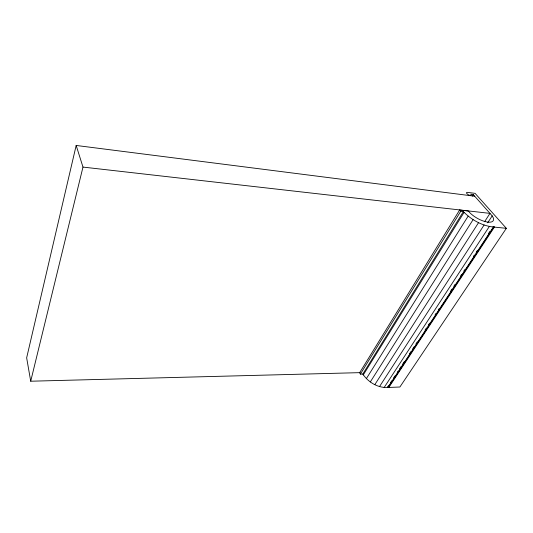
<?xml version="1.0" encoding="UTF-8"?>
<svg xmlns="http://www.w3.org/2000/svg" width="533" height="533" viewBox="0 0 533 533"><rect width="100%" height="100%" fill="white"/><g stroke="black" fill="none" stroke-linecap="round" stroke-linejoin="round"><path stroke-width="0.8" d="M474.716 196.224L76.172 145.456L26.65 357.836L30.714 381.215L360.168 372.64M30.714 381.215L82.981 167.082L76.172 145.456M387.851 387.478L387.644 387.045L388.797 387.438L399.877 387.011L506.35 228.324L475.076 193.352L467.541 192.373A2.632 0.986 29 0 0 466.955 193.646A2.632 0.986 29 0 0 470.233 195.411L471.199 195.138L470.812 194.139L473.371 194.718L492.192 215.865L493.258 217.784A15.224 5.87 29.6 0 1 486.136 221.821A15.224 5.87 29.6 0 1 469.806 212.7L468.414 211.035L459.619 210.035L359.608 372.78L360.368 374.119L362.806 374.053L463.357 211.614C471.285 219.749 481.985 225.865 493.411 227.005L387.851 387.478C377.924 388.104 368.17 382.201 362.806 374.053M360.368 374.119L460.705 211.315L463.357 211.614M472.498 196.131L473.371 194.718M363.273 374.919L464.036 212.434M366.371 378.623L468.147 216.125M370.308 381.961L473.104 219.623M374.799 384.679L478.547 222.661M484.57 221.761L489.98 213.38L82.981 167.082M379.516 386.585L484.084 225.013M487.675 222.821L492.192 215.865M384.12 387.544L489.301 226.518M387.644 387.045L388.557 385.659M390.383 382.881L391.755 380.795M393.574 378.017L394.946 375.932M397.225 372.46L398.138 371.075M399.51 368.989L401.336 366.211M402.701 364.126L404.527 361.347M409.544 353.705L410.916 351.62M412.742 348.842L414.108 346.763M415.933 343.985L417.306 341.9M425.061 330.094L426.427 328.008M428.252 325.23L429.625 323.145M435.101 314.81L436.014 313.417M438.293 309.946L439.205 308.56M450.612 291.191L451.984 289.106M453.81 286.328L455.175 284.249M460.652 275.914L461.565 274.522M463.843 271.05L464.756 269.658M473.424 256.46L474.337 255.074M476.162 252.296L477.535 250.21M488.481 233.541L489.854 231.455M388.544 387.011L494.018 226.692L494.384 227.105L506.35 228.324M388.797 387.438L494.384 227.105M494.018 226.692L493.045 226.592L493.411 227.005M459.619 210.035L460.705 211.315"/></g></svg>
